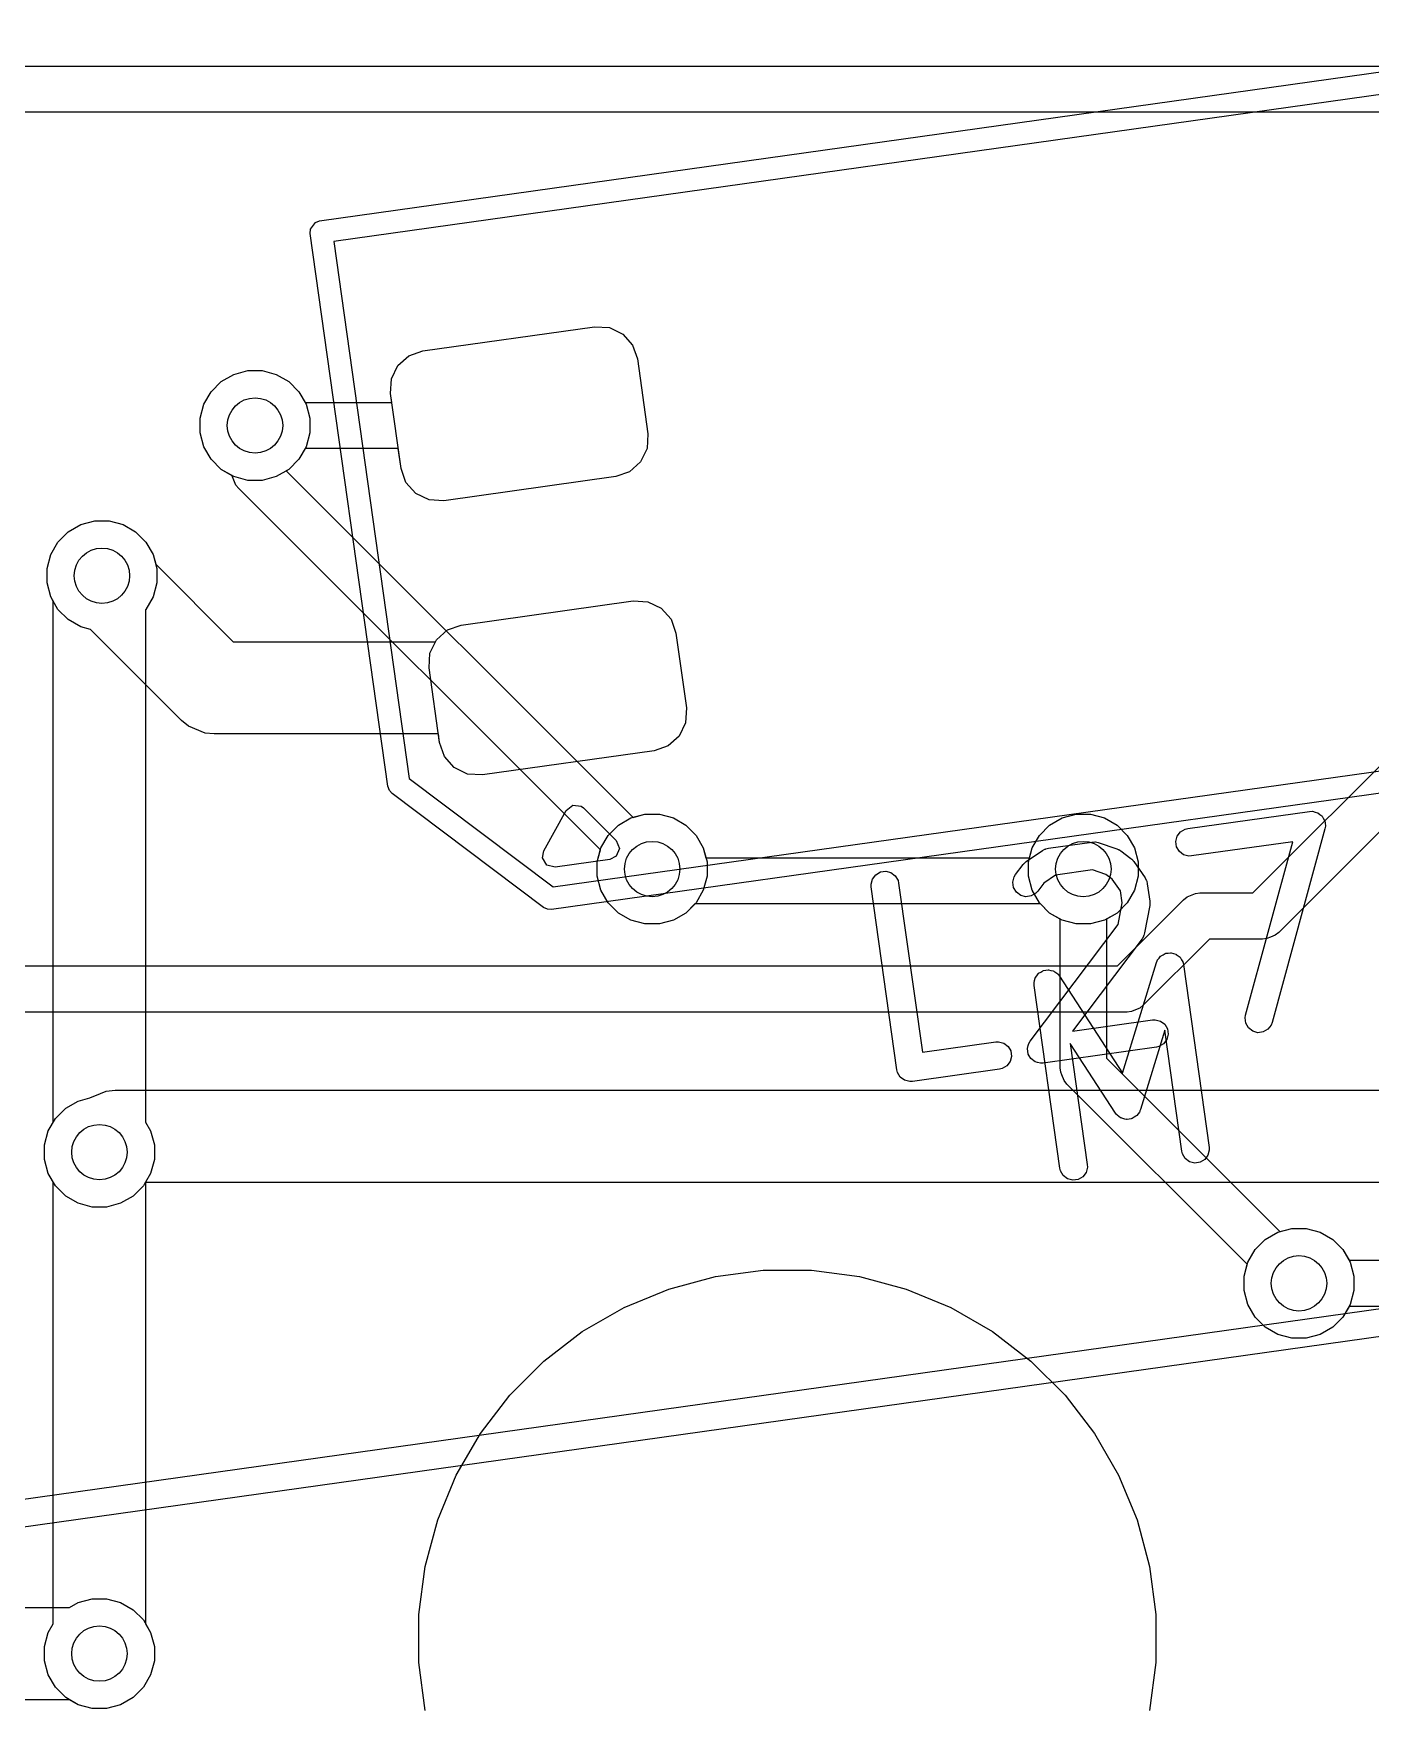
# Model space of a CAD drawing. Header units: millimetres. Extents: x 14 to 286, y -133 to -45.
# Drawn here: x 182.69 to 189.93, y -111.39 to -102.31 of the extents above; entities that cross this region are included whole.
import ezdxf

# ---------------------------------------------------------------- set-up
doc = ezdxf.new("R2010")
doc.units = ezdxf.units.MM
for name, color, linetype, true_color in [('B.Cu', 153, 'CONTINUOUS', 0x4d7fc4), ('B.Mask', 4, 'CONTINUOUS', 0x02ffee), ('B.Silkscreen', 31, 'CONTINUOUS', 0xe8b2a7), ('F.Cu', 13, 'CONTINUOUS', 0xc83434), ('F.Mask', 201, 'CONTINUOUS', 0xd864ff), ('F.Paste', 253, 'CONTINUOUS', 0xb4a09a), ('F.Silkscreen', 41, 'CONTINUOUS', 0xf2eda1), ('User.Drawings', 9, 'CONTINUOUS', 0xc2c2c2)]:
    doc.layers.add(name, color=color, linetype=linetype, true_color=true_color)

msp = doc.modelspace()

# ---------------------------------------------------------------- linework, layer by layer
at = {"layer": 'B.Cu', "linetype": 'CONTINUOUS'}
for p, q in [((183.703572, -104.191994), (183.771395, -104.152836)), ((183.771395, -104.152836), (183.847042, -104.132567)), ((183.847042, -104.132567), (183.925358, -104.132567)), ((183.925358, -104.132567), (184.001005, -104.152836)), ((184.001005, -104.152836), (184.068828, -104.191994)), ((183.609036, -104.315195), (183.648194, -104.247372)), ((183.648194, -104.247372), (183.703572, -104.191994)), ((184.068828, -104.191994), (184.124206, -104.247372)), ((184.124206, -104.247372), (184.163364, -104.315195)), ((183.588767, -104.390842), (183.609036, -104.315195)), ((184.163364, -104.315195), (184.183633, -104.390842)), ((183.588767, -104.469158), (183.588767, -104.390842)), ((184.183633, -104.390842), (184.183633, -104.469158)), ((183.609036, -104.544805), (183.588767, -104.469158)), ((184.183633, -104.469158), (184.163364, -104.544805)), ((183.648194, -104.612628), (183.609036, -104.544805)), ((183.703572, -104.668006), (183.648194, -104.612628)), ((184.124206, -104.612628), (184.068828, -104.668006)), ((184.163364, -104.544805), (184.124206, -104.612628)), ((183.763098, -104.702373), (183.703572, -104.668006)), ((183.763602, -104.707486), (183.763098, -104.702373)), ((183.782266, -104.752546), (183.763602, -104.707486)), ((184.068828, -104.668006), (184.055548, -104.675672)), ((184.055548, -104.675672), (185.933665, -106.553789)), ((183.782271, -104.752551), (183.782266, -104.752546)), ((183.797812, -104.771488), (183.782271, -104.752551)), ((185.756889, -106.730565), (183.797812, -104.771488)), ((182.874472, -105.006294), (182.942295, -104.967136)), ((182.942295, -104.967136), (183.017942, -104.946867)), ((183.017942, -104.946867), (183.096258, -104.946867)), ((183.096258, -104.946867), (183.171905, -104.967136)), ((183.171905, -104.967136), (183.239728, -105.006294)), ((182.779936, -105.129495), (182.819094, -105.061672)), ((182.819094, -105.061672), (182.874472, -105.006294)), ((183.239728, -105.006294), (183.295106, -105.061672)), ((183.295106, -105.061672), (183.334264, -105.129495)), ((182.759667, -105.205142), (182.779936, -105.129495)), ((183.334264, -105.129495), (183.354533, -105.205142)), ((182.759667, -105.283458), (182.759667, -105.205142)), ((183.354533, -105.205142), (183.354533, -105.283458)), ((182.779936, -105.359105), (182.759667, -105.283458)), ((183.354533, -105.283458), (183.334264, -105.359105)), ((182.7935, -105.382598), (182.779936, -105.359105)), ((182.7935, -108.206146), (182.7935, -105.382598)), ((183.295106, -105.426928), (183.2935, -105.428534)), ((183.2935, -105.428534), (183.2935, -108.206146)), ((183.334264, -105.359105), (183.295106, -105.426928)), ((185.933665, -106.553789), (185.997942, -106.536567)), ((185.997942, -106.536567), (186.076258, -106.536567)), ((186.076258, -106.536567), (186.151905, -106.556836)), ((188.257395, -106.556836), (188.333042, -106.536567)), ((188.333042, -106.536567), (188.411358, -106.536567)), ((188.411358, -106.536567), (188.487005, -106.556836)), ((186.151905, -106.556836), (186.219728, -106.595994)), ((186.219728, -106.595994), (186.275106, -106.651372)), ((188.134194, -106.651372), (188.189572, -106.595994)), ((188.189572, -106.595994), (188.257395, -106.556836)), ((188.487005, -106.556836), (188.554828, -106.595994)), ((188.554828, -106.595994), (188.610206, -106.651372)), ((186.275106, -106.651372), (186.314264, -106.719195)), ((188.095036, -106.719195), (188.134194, -106.651372)), ((188.610206, -106.651372), (188.649364, -106.719195)), ((185.739667, -106.794842), (185.756889, -106.730565)), ((185.739667, -106.873158), (185.739667, -106.794842)), ((186.314264, -106.719195), (186.334533, -106.794842)), ((186.334533, -106.794842), (186.334533, -106.873158)), ((188.074767, -106.794842), (188.095036, -106.719195)), ((188.074767, -106.873158), (188.074767, -106.794842)), ((188.649364, -106.719195), (188.669633, -106.794842)), ((188.669633, -106.794842), (188.669633, -106.873158)), ((185.759936, -106.948805), (185.739667, -106.873158)), ((186.334533, -106.873158), (186.314264, -106.948805)), ((188.095036, -106.948805), (188.074767, -106.873158)), ((188.669633, -106.873158), (188.649364, -106.948805)), ((185.799094, -107.016628), (185.759936, -106.948805)), ((186.314264, -106.948805), (186.275106, -107.016628)), ((188.134194, -107.016628), (188.095036, -106.948805)), ((188.649364, -106.948805), (188.610206, -107.016628)), ((185.854472, -107.072006), (185.799094, -107.016628)), ((185.922295, -107.111164), (185.854472, -107.072006)), ((186.219728, -107.072006), (186.151905, -107.111164)), ((186.275106, -107.016628), (186.219728, -107.072006)), ((188.189572, -107.072006), (188.134194, -107.016628)), ((188.2472, -107.105277), (188.189572, -107.072006)), ((188.554828, -107.072006), (188.4972, -107.105277)), ((188.610206, -107.016628), (188.554828, -107.072006)), ((185.997942, -107.131433), (185.922295, -107.111164)), ((186.076258, -107.131433), (185.997942, -107.131433)), ((186.151905, -107.111164), (186.076258, -107.131433)), ((188.2472, -107.9108), (188.2472, -107.105277)), ((188.4972, -107.105277), (188.4972, -107.859024)), ((188.4972, -107.859024), (189.436865, -108.798689)), ((188.249602, -107.935186), (188.2472, -107.9108)), ((188.249602, -107.935187), (188.249602, -107.935186)), ((188.255068, -107.948384), (188.249602, -107.935187)), ((188.268266, -107.980246), (188.255068, -107.948384)), ((188.268271, -107.980251), (188.268266, -107.980246)), ((188.283812, -107.999188), (188.268271, -107.980251)), ((189.260089, -108.975465), (188.283812, -107.999188)), ((182.746067, -108.328842), (182.766336, -108.253195)), ((182.766336, -108.253195), (182.7935, -108.206146)), ((183.2935, -108.206146), (183.320664, -108.253195)), ((183.320664, -108.253195), (183.340933, -108.328842)), ((182.746067, -108.407158), (182.746067, -108.328842)), ((183.340933, -108.328842), (183.340933, -108.407158)), ((182.766336, -108.482805), (182.746067, -108.407158)), ((183.340933, -108.407158), (183.320664, -108.482805)), ((182.7935, -108.529853), (182.766336, -108.482805)), ((182.7935, -110.923646), (182.7935, -108.529853)), ((183.320664, -108.482805), (183.2935, -108.529853)), ((183.2935, -108.529853), (183.2935, -110.923646)), ((189.436865, -108.798689), (189.501142, -108.781467)), ((189.501142, -108.781467), (189.579458, -108.781467)), ((189.579458, -108.781467), (189.655105, -108.801736)), ((189.655105, -108.801736), (189.722928, -108.840894)), ((189.722928, -108.840894), (189.778306, -108.896272)), ((189.778306, -108.896272), (189.817464, -108.964095)), ((189.242867, -109.039742), (189.260089, -108.975465)), ((189.817464, -108.964095), (189.837733, -109.039742)), ((189.242867, -109.118058), (189.242867, -109.039742)), ((189.837733, -109.039742), (189.837733, -109.118058)), ((189.263136, -109.193705), (189.242867, -109.118058)), ((189.837733, -109.118058), (189.817464, -109.193705)), ((189.302294, -109.261528), (189.263136, -109.193705)), ((189.357672, -109.316906), (189.302294, -109.261528)), ((189.778306, -109.261528), (189.722928, -109.316906)), ((189.817464, -109.193705), (189.778306, -109.261528)), ((189.425495, -109.356064), (189.357672, -109.316906)), ((189.722928, -109.316906), (189.655105, -109.356064)), ((189.501142, -109.376333), (189.425495, -109.356064)), ((189.579458, -109.376333), (189.501142, -109.376333)), ((189.655105, -109.356064), (189.579458, -109.376333)), ((182.746067, -111.046342), (182.766336, -110.970695)), ((182.766336, -110.970695), (182.7935, -110.923646)), ((183.2935, -110.923646), (183.320664, -110.970695)), ((183.320664, -110.970695), (183.340933, -111.046342)), ((182.746067, -111.124658), (182.746067, -111.046342)), ((183.340933, -111.046342), (183.340933, -111.124658)), ((182.766336, -111.200305), (182.746067, -111.124658)), ((183.340933, -111.124658), (183.320664, -111.200305)), ((182.805494, -111.268128), (182.766336, -111.200305)), ((183.320664, -111.200305), (183.281506, -111.268128)), ((182.860872, -111.323506), (182.805494, -111.268128)), ((182.928695, -111.362664), (182.860872, -111.323506)), ((183.226128, -111.323506), (183.158305, -111.362664)), ((183.281506, -111.268128), (183.226128, -111.323506)), ((183.004342, -111.382933), (182.928695, -111.362664)), ((183.082658, -111.382933), (183.004342, -111.382933)), ((183.158305, -111.362664), (183.082658, -111.382933))]:
    msp.add_line(p, q, dxfattribs=at)
at = {"layer": 'B.Cu'}
for centre in [(183.8862, -104.43), (183.0571, -105.2443), (186.0371, -106.834), (188.3722, -106.834), (183.0435, -108.368), (189.5403, -109.0789), (183.0435, -111.0855)]:
    msp.add_circle(centre, 0.15, dxfattribs=at)
at = {"layer": 'B.Mask', "linetype": 'CONTINUOUS'}
for p, q in [((186.126925, -109.109671), (186.379623, -109.04196)), ((186.379623, -109.04196), (186.638998, -109.007813)), ((186.638998, -109.007813), (186.90061, -109.007813)), ((186.90061, -109.007813), (187.159985, -109.04196)), ((187.159985, -109.04196), (187.412683, -109.109671)), ((185.885227, -109.209786), (186.126925, -109.109671)), ((187.412683, -109.109671), (187.654381, -109.209786)), ((185.658664, -109.340592), (185.885227, -109.209786)), ((187.654381, -109.209786), (187.880944, -109.340592)), ((185.451112, -109.499851), (185.658664, -109.340592)), ((187.880944, -109.340592), (188.088496, -109.499851)), ((185.266124, -109.684839), (185.451112, -109.499851)), ((188.088496, -109.499851), (188.273484, -109.684839)), ((185.106865, -109.892391), (185.266124, -109.684839)), ((188.273484, -109.684839), (188.432743, -109.892391)), ((184.976059, -110.118954), (185.106865, -109.892391)), ((188.432743, -109.892391), (188.563549, -110.118954)), ((184.875944, -110.360652), (184.976059, -110.118954)), ((188.563549, -110.118954), (188.663664, -110.360652)), ((184.808233, -110.61335), (184.875944, -110.360652)), ((188.663664, -110.360652), (188.731375, -110.61335)), ((184.774086, -110.872725), (184.808233, -110.61335)), ((188.731375, -110.61335), (188.765522, -110.872725)), ((184.774086, -111.134337), (184.774086, -110.872725)), ((188.765522, -110.872725), (188.765522, -111.134337)), ((184.808233, -111.393712), (184.774086, -111.134337)), ((188.765522, -111.134337), (188.731375, -111.393712))]:
    msp.add_line(p, q, dxfattribs=at)
at = {"layer": 'B.Silkscreen', "linetype": 'CONTINUOUS'}
for p, q in [((188.585136, -107.940177), (188.768783, -107.340129)), ((188.768783, -107.340129), (188.772503, -107.331209)), ((188.772503, -107.331209), (188.772947, -107.329494)), ((188.772947, -107.329494), (188.773555, -107.328686)), ((188.773555, -107.328686), (188.774443, -107.326559)), ((188.774443, -107.326559), (188.782726, -107.316516)), ((188.782726, -107.316516), (188.790558, -107.306124)), ((188.790558, -107.306124), (188.791998, -107.305275)), ((188.791998, -107.305275), (188.793063, -107.303985)), ((188.793063, -107.303985), (188.804553, -107.297879)), ((188.804553, -107.297879), (188.815772, -107.291271)), ((188.815772, -107.291271), (188.817429, -107.291038)), ((188.817429, -107.291038), (188.818905, -107.290254)), ((188.818905, -107.290254), (188.831844, -107.289012)), ((188.831844, -107.289012), (188.844751, -107.287198)), ((188.844751, -107.287198), (188.846372, -107.287617)), ((188.846372, -107.287617), (188.848035, -107.287458)), ((188.848035, -107.287458), (188.86047, -107.291263)), ((188.86047, -107.291263), (188.873083, -107.294526)), ((188.873083, -107.294526), (188.874418, -107.295532)), ((188.874418, -107.295532), (188.876018, -107.296022)), ((188.876018, -107.296022), (188.886059, -107.304304)), ((188.886059, -107.304304), (188.896453, -107.312137)), ((188.896453, -107.312137), (188.897301, -107.313578)), ((188.897301, -107.313578), (188.898593, -107.314643)), ((188.898593, -107.314643), (188.904699, -107.326136)), ((188.904699, -107.326136), (188.911306, -107.337351)), ((188.911306, -107.337351), (188.911849, -107.339592)), ((188.911849, -107.339592), (188.912323, -107.340484)), ((188.912323, -107.340484), (188.912492, -107.342245)), ((188.912492, -107.342245), (188.914769, -107.35164)), ((188.914769, -107.35164), (189.053942, -108.341908)), ((188.10544, -107.450608), (188.1087, -107.438001)), ((188.1087, -107.438001), (188.111402, -107.425275)), ((188.111402, -107.425275), (188.112348, -107.423896)), ((188.112348, -107.423896), (188.112768, -107.422276)), ((188.112768, -107.422276), (188.120603, -107.411878)), ((188.120603, -107.411878), (188.12797, -107.401153)), ((188.12797, -107.401153), (188.129372, -107.400241)), ((188.129372, -107.400241), (188.130379, -107.398906)), ((188.130379, -107.398906), (188.141593, -107.392299)), ((188.141593, -107.392299), (188.152508, -107.385207)), ((188.152508, -107.385207), (188.154152, -107.384901)), ((188.154152, -107.384901), (188.155593, -107.384053)), ((188.155593, -107.384053), (188.168487, -107.38224)), ((188.168487, -107.38224), (188.18128, -107.379866)), ((188.18128, -107.379866), (188.182914, -107.380212)), ((188.182914, -107.380212), (188.184572, -107.37998)), ((188.184572, -107.37998), (188.197178, -107.38324)), ((188.197178, -107.38324), (188.209905, -107.385942)), ((188.209905, -107.385942), (188.211283, -107.386888)), ((188.211283, -107.386888), (188.212904, -107.387308)), ((188.212904, -107.387308), (188.223301, -107.395143)), ((188.223301, -107.395143), (188.234027, -107.40251)), ((188.234027, -107.40251), (188.235466, -107.40431)), ((188.235466, -107.40431), (188.236274, -107.404919)), ((188.236274, -107.404919), (188.237173, -107.406445)), ((188.237173, -107.406445), (188.243208, -107.413994)), ((188.243208, -107.413994), (188.585136, -107.940177)), ((188.105326, -107.4539), (188.105535, -107.452912)), ((188.105648, -107.455639), (188.105326, -107.4539)), ((188.105535, -107.452912), (188.10544, -107.450608)), ((188.10605, -107.465298), (188.105648, -107.455639)), ((188.245223, -108.455566), (188.10605, -107.465298)), ((188.813278, -107.707292), (188.681535, -108.137753)), ((188.905402, -108.362784), (188.813278, -107.707292)), ((188.546931, -108.15667), (188.301639, -107.779198)), ((188.301639, -107.779198), (188.393763, -108.43469)), ((188.550816, -108.16153), (188.546931, -108.15667)), ((188.551725, -108.16324), (188.550816, -108.16153)), ((188.553071, -108.16435), (188.551725, -108.16324)), ((188.556112, -108.168154), (188.553071, -108.16435)), ((188.565502, -108.174603), (188.556112, -108.168154)), ((188.659376, -108.171325), (188.657255, -108.173898)), ((188.662169, -108.169511), (188.659376, -108.171325)), ((188.668618, -108.16012), (188.662169, -108.169511)), ((188.675875, -108.151323), (188.668618, -108.16012)), ((188.677751, -108.146823), (188.675875, -108.151323)), ((188.678737, -108.145389), (188.677751, -108.146823)), ((188.679137, -108.143499), (188.678737, -108.145389)), ((188.681535, -108.137753), (188.679137, -108.143499)), ((188.5743, -108.18186), (188.565502, -108.174603)), ((188.577487, -108.182835), (188.5743, -108.18186)), ((188.580234, -108.184722), (188.577487, -108.182835)), ((188.59138, -108.187087), (188.580234, -108.184722)), ((188.602283, -108.190425), (188.59138, -108.187087)), ((188.6056, -108.190106), (188.602283, -108.190425)), ((188.608859, -108.190798), (188.6056, -108.190106)), ((188.620067, -108.188717), (188.608859, -108.190798)), ((188.631413, -108.187628), (188.620067, -108.188717)), ((188.634354, -108.186065), (188.631413, -108.187628)), ((188.637631, -108.185457), (188.634354, -108.186065)), ((188.647185, -108.179247), (188.637631, -108.185457)), ((188.657255, -108.173898), (188.647185, -108.179247)), ((189.053942, -108.341908), (189.054552, -108.356598)), ((188.393763, -108.43469), (188.394373, -108.44938)), ((188.908865, -108.377073), (188.905402, -108.362784)), ((188.923718, -108.402287), (188.908865, -108.377073)), ((188.947088, -108.419898), (188.923718, -108.402287)), ((188.97542, -108.427226), (188.947088, -108.419898)), ((189.004399, -108.423153), (188.97542, -108.427226)), ((189.029613, -108.4083), (189.004399, -108.423153)), ((189.047224, -108.38493), (189.029613, -108.4083)), ((189.054552, -108.356598), (189.047224, -108.38493)), ((188.248686, -108.469855), (188.245223, -108.455566)), ((188.263539, -108.495069), (188.248686, -108.469855)), ((188.286909, -108.51268), (188.263539, -108.495069)), ((188.315241, -108.520008), (188.286909, -108.51268)), ((188.34422, -108.515935), (188.315241, -108.520008)), ((188.369434, -108.501082), (188.34422, -108.515935)), ((188.387045, -108.477712), (188.369434, -108.501082)), ((188.394373, -108.44938), (188.387045, -108.477712))]:
    msp.add_line(p, q, dxfattribs=at)
at = {"layer": 'F.Cu', "linetype": 'CONTINUOUS'}
for p, q in [((177.898576, -102.4821), (191.337824, -102.4821)), ((191.3896, -102.7321), (177.8468, -102.7321)), ((184.794653, -104.025947), (185.725505, -103.895125)), ((185.725505, -103.895125), (185.805363, -103.89966)), ((185.805363, -103.89966), (185.877408, -103.934409)), ((185.877408, -103.934409), (185.930669, -103.994084)), ((185.930669, -103.994084), (185.95704, -104.069599)), ((184.659463, -104.10558), (184.719138, -104.052319)), ((184.719138, -104.052319), (184.794653, -104.025947)), ((185.95704, -104.069599), (186.014101, -104.475609)), ((183.703572, -104.191994), (183.771395, -104.152836)), ((183.771395, -104.152836), (183.847042, -104.132567)), ((183.847042, -104.132567), (183.925358, -104.132567)), ((183.925358, -104.132567), (184.001005, -104.152836)), ((184.001005, -104.152836), (184.068828, -104.191994)), ((184.624714, -104.177625), (184.659463, -104.10558)), ((183.609036, -104.315195), (183.648194, -104.247372)), ((183.648194, -104.247372), (183.703572, -104.191994)), ((184.068828, -104.191994), (184.124206, -104.247372)), ((184.124206, -104.247372), (184.157478, -104.305)), ((184.620179, -104.257483), (184.624714, -104.177625)), ((184.626857, -104.305), (184.620179, -104.257483)), ((183.588767, -104.390842), (183.609036, -104.315195)), ((184.157478, -104.305), (184.626857, -104.305)), ((183.588767, -104.469158), (183.588767, -104.390842)), ((183.609036, -104.544805), (183.588767, -104.469158)), ((186.014101, -104.475609), (186.009566, -104.555467)), ((183.648194, -104.612628), (183.609036, -104.544805)), ((183.703572, -104.668006), (183.648194, -104.612628)), ((184.124206, -104.612628), (184.068828, -104.668006)), ((184.157478, -104.555), (184.124206, -104.612628)), ((184.661992, -104.555), (184.157478, -104.555)), ((184.67724, -104.663493), (184.661992, -104.555)), ((185.974817, -104.627512), (185.915142, -104.680773)), ((186.009566, -104.555467), (185.974817, -104.627512)), ((183.771395, -104.707164), (183.703572, -104.668006)), ((183.847042, -104.727433), (183.771395, -104.707164)), ((184.001005, -104.707164), (183.925358, -104.727433)), ((184.068828, -104.668006), (184.001005, -104.707164)), ((184.703611, -104.739008), (184.67724, -104.663493)), ((185.839627, -104.707145), (184.908775, -104.837967)), ((185.915142, -104.680773), (185.839627, -104.707145)), ((183.925358, -104.727433), (183.847042, -104.727433)), ((184.756872, -104.798683), (184.703611, -104.739008)), ((184.828917, -104.833432), (184.756872, -104.798683)), ((184.908775, -104.837967), (184.828917, -104.833432)), ((182.874472, -105.006294), (182.942295, -104.967136)), ((182.942295, -104.967136), (183.017942, -104.946867)), ((183.017942, -104.946867), (183.096258, -104.946867)), ((183.096258, -104.946867), (183.171905, -104.967136)), ((183.171905, -104.967136), (183.239728, -105.006294)), ((182.779936, -105.129495), (182.819094, -105.061672)), ((182.819094, -105.061672), (182.874472, -105.006294)), ((183.239728, -105.006294), (183.295106, -105.061672)), ((183.295106, -105.061672), (183.334264, -105.129495)), ((182.759667, -105.205142), (182.779936, -105.129495)), ((183.334264, -105.129495), (183.348324, -105.18197)), ((182.759667, -105.283458), (182.759667, -105.205142)), ((183.348324, -105.18197), (183.768254, -105.6019)), ((182.779936, -105.359105), (182.759667, -105.283458)), ((182.819094, -105.426928), (182.779936, -105.359105)), ((182.874472, -105.482306), (182.819094, -105.426928)), ((185.003412, -105.511349), (185.934264, -105.380527)), ((185.934264, -105.380527), (186.014122, -105.385062)), ((186.014122, -105.385062), (186.086167, -105.419811)), ((186.086167, -105.419811), (186.139428, -105.479486)), ((182.942295, -105.521464), (182.874472, -105.482306)), ((182.99477, -105.535524), (182.942295, -105.521464)), ((183.487923, -106.028677), (182.99477, -105.535524)), ((184.868222, -105.590982), (184.927897, -105.537721)), ((184.927897, -105.537721), (185.003412, -105.511349)), ((186.139428, -105.479486), (186.165799, -105.555001)), ((189.290424, -106.9634), (190.717474, -105.536348)), ((183.768254, -105.6019), (184.862956, -105.6019)), ((184.862956, -105.6019), (184.868222, -105.590982)), ((186.165799, -105.555001), (186.22286, -105.961011)), ((191.011288, -105.596089), (189.430588, -107.176788)), ((186.22286, -105.961011), (186.218325, -106.040869)), ((183.525802, -106.059762), (183.487923, -106.028677)), ((183.525807, -106.059767), (183.525802, -106.059762)), ((183.615927, -106.097096), (183.525807, -106.059767)), ((186.218325, -106.040869), (186.183576, -106.112914)), ((183.6647, -106.1019), (183.615927, -106.097096)), ((184.879394, -106.1019), (183.6647, -106.1019)), ((184.885999, -106.148895), (184.879394, -106.1019)), ((184.91237, -106.22441), (184.885999, -106.148895)), ((186.123901, -106.166175), (186.048386, -106.192547)), ((186.183576, -106.112914), (186.123901, -106.166175)), ((184.965631, -106.284085), (184.91237, -106.22441)), ((186.048386, -106.192547), (185.117534, -106.323369)), ((185.037676, -106.318834), (184.965631, -106.284085)), ((185.117534, -106.323369), (185.037676, -106.318834)), ((185.922295, -106.556836), (185.997942, -106.536567)), ((185.997942, -106.536567), (186.076258, -106.536567)), ((186.076258, -106.536567), (186.151905, -106.556836)), ((188.257395, -106.556836), (188.333042, -106.536567)), ((188.333042, -106.536567), (188.411358, -106.536567)), ((188.411358, -106.536567), (188.487005, -106.556836)), ((185.799094, -106.651372), (185.854472, -106.595994)), ((185.854472, -106.595994), (185.922295, -106.556836)), ((186.151905, -106.556836), (186.219728, -106.595994)), ((186.219728, -106.595994), (186.275106, -106.651372)), ((188.134194, -106.651372), (188.189572, -106.595994)), ((188.189572, -106.595994), (188.257395, -106.556836)), ((188.487005, -106.556836), (188.554828, -106.595994)), ((188.554828, -106.595994), (188.610206, -106.651372)), ((185.759936, -106.719195), (185.799094, -106.651372)), ((186.275106, -106.651372), (186.314264, -106.719195)), ((188.095036, -106.719195), (188.134194, -106.651372)), ((188.610206, -106.651372), (188.649364, -106.719195)), ((185.739667, -106.794842), (185.759936, -106.719195)), ((185.739667, -106.873158), (185.739667, -106.794842)), ((186.314264, -106.719195), (186.328573, -106.7726)), ((186.328573, -106.7726), (188.080727, -106.7726)), ((188.080727, -106.7726), (188.095036, -106.719195)), ((188.649364, -106.719195), (188.669633, -106.794842)), ((188.669633, -106.794842), (188.669633, -106.873158)), ((185.759936, -106.948805), (185.739667, -106.873158)), ((188.669633, -106.873158), (188.649364, -106.948805)), ((185.799094, -107.016628), (185.759936, -106.948805)), ((188.649364, -106.948805), (188.610206, -107.016628)), ((188.915612, -107.000111), (188.933996, -106.985023)), ((188.933996, -106.985023), (188.934554, -106.984466)), ((188.934554, -106.984466), (188.979614, -106.965802)), ((188.979614, -106.965802), (189.004, -106.9634)), ((189.004, -106.9634), (189.290424, -106.9634)), ((185.854472, -107.072006), (185.799094, -107.016628)), ((185.922295, -107.111164), (185.854472, -107.072006)), ((186.219728, -107.072006), (186.151905, -107.111164)), ((186.269134, -107.0226), (186.219728, -107.072006)), ((188.140166, -107.0226), (186.269134, -107.0226)), ((188.189572, -107.072006), (188.140166, -107.0226)), ((188.257395, -107.111164), (188.189572, -107.072006)), ((188.554828, -107.072006), (188.487005, -107.111164)), ((188.610206, -107.016628), (188.554828, -107.072006)), ((188.557124, -107.3586), (188.915612, -107.000111)), ((185.997942, -107.131433), (185.922295, -107.111164)), ((186.076258, -107.131433), (185.997942, -107.131433)), ((186.151905, -107.111164), (186.076258, -107.131433)), ((188.333042, -107.131433), (188.257395, -107.111164)), ((188.411358, -107.131433), (188.333042, -107.131433)), ((188.487005, -107.111164), (188.411358, -107.131433)), ((189.055877, -107.2134), (188.697288, -107.571988)), ((189.3422, -107.2134), (189.055877, -107.2134)), ((189.366586, -107.210998), (189.3422, -107.2134)), ((189.366587, -107.210998), (189.366586, -107.210998)), ((189.3854, -107.203205), (189.366587, -107.210998)), ((189.411646, -107.192334), (189.3854, -107.203205)), ((189.411651, -107.192328), (189.411646, -107.192334)), ((189.430588, -107.176788), (189.411651, -107.192328)), ((182.627276, -107.3586), (188.557124, -107.3586)), ((188.6089, -107.6086), (182.5755, -107.6086)), ((188.633286, -107.606198), (188.6089, -107.6086)), ((188.633287, -107.606198), (188.633286, -107.606198)), ((188.646484, -107.600731), (188.633287, -107.606198)), ((188.678346, -107.587534), (188.646484, -107.600731)), ((188.678351, -107.587528), (188.678346, -107.587534)), ((188.697288, -107.571988), (188.678351, -107.587528)), ((182.928695, -108.090836), (182.992225, -108.073813)), ((182.992225, -108.073813), (183.049488, -108.050095)), ((183.049488, -108.050095), (183.080127, -108.037404)), ((183.080127, -108.037404), (183.1289, -108.0326)), ((183.1289, -108.0326), (194.8746, -108.0326)), ((182.805494, -108.185372), (182.860872, -108.129994)), ((182.860872, -108.129994), (182.928695, -108.090836)), ((182.746067, -108.328842), (182.766336, -108.253195)), ((182.766336, -108.253195), (182.805494, -108.185372)), ((182.746067, -108.407158), (182.746067, -108.328842)), ((182.766336, -108.482805), (182.746067, -108.407158)), ((182.805494, -108.550628), (182.766336, -108.482805)), ((183.291915, -108.5326), (183.281506, -108.550628)), ((194.717672, -108.5326), (183.291915, -108.5326)), ((182.860872, -108.606006), (182.805494, -108.550628)), ((182.928695, -108.645164), (182.860872, -108.606006)), ((183.226128, -108.606006), (183.158305, -108.645164)), ((183.281506, -108.550628), (183.226128, -108.606006)), ((183.004342, -108.665433), (182.928695, -108.645164)), ((183.082658, -108.665433), (183.004342, -108.665433)), ((183.158305, -108.645164), (183.082658, -108.665433)), ((189.357672, -108.840894), (189.425495, -108.801736)), ((189.425495, -108.801736), (189.501142, -108.781467)), ((189.501142, -108.781467), (189.579458, -108.781467)), ((189.579458, -108.781467), (189.655105, -108.801736)), ((189.655105, -108.801736), (189.722928, -108.840894)), ((189.263136, -108.964095), (189.302294, -108.896272)), ((189.302294, -108.896272), (189.357672, -108.840894)), ((189.722928, -108.840894), (189.778306, -108.896272)), ((189.778306, -108.896272), (189.811578, -108.9539)), ((189.242867, -109.039742), (189.263136, -108.964095)), ((189.811578, -108.9539), (195.251324, -108.9539)), ((189.242867, -109.118058), (189.242867, -109.039742)), ((189.263136, -109.193705), (189.242867, -109.118058)), ((189.302294, -109.261528), (189.263136, -109.193705)), ((189.357672, -109.316906), (189.302294, -109.261528)), ((189.778306, -109.261528), (189.722928, -109.316906)), ((189.811578, -109.2039), (189.778306, -109.261528)), ((195.3031, -109.2039), (189.811578, -109.2039)), ((189.425495, -109.356064), (189.357672, -109.316906)), ((189.722928, -109.316906), (189.655105, -109.356064)), ((189.501142, -109.376333), (189.425495, -109.356064)), ((189.579458, -109.376333), (189.501142, -109.376333)), ((189.655105, -109.356064), (189.579458, -109.376333)), ((182.928695, -110.808336), (183.004342, -110.788067)), ((183.004342, -110.788067), (183.082658, -110.788067)), ((183.082658, -110.788067), (183.158305, -110.808336)), ((168.318954, -110.8355), (182.881646, -110.8355)), ((182.881646, -110.8355), (182.928695, -110.808336)), ((183.158305, -110.808336), (183.226128, -110.847494)), ((183.226128, -110.847494), (183.281506, -110.902872)), ((183.281506, -110.902872), (183.320664, -110.970695)), ((183.320664, -110.970695), (183.340933, -111.046342)), ((183.340933, -111.046342), (183.340933, -111.124658)), ((183.340933, -111.124658), (183.320664, -111.200305)), ((183.320664, -111.200305), (183.281506, -111.268128)), ((182.881646, -111.3355), (168.318954, -111.3355)), ((182.928695, -111.362664), (182.881646, -111.3355)), ((183.226128, -111.323506), (183.158305, -111.362664)), ((183.281506, -111.268128), (183.226128, -111.323506)), ((183.004342, -111.382933), (182.928695, -111.362664)), ((183.082658, -111.382933), (183.004342, -111.382933)), ((183.158305, -111.362664), (183.082658, -111.382933))]:
    msp.add_line(p, q, dxfattribs=at)
at = {"layer": 'F.Cu'}
for centre in [(183.8862, -104.43), (183.0571, -105.2443), (186.0371, -106.834), (188.3722, -106.834), (183.0435, -108.368), (189.5403, -109.0789), (183.0435, -111.0855)]:
    msp.add_circle(centre, 0.15, dxfattribs=at)
at = {"layer": 'F.Mask', "linetype": 'CONTINUOUS'}
for p, q in [((184.794653, -104.025947), (185.725505, -103.895125)), ((185.725505, -103.895125), (185.805363, -103.89966)), ((185.805363, -103.89966), (185.877408, -103.934409)), ((185.877408, -103.934409), (185.930669, -103.994084)), ((185.930669, -103.994084), (185.95704, -104.069599)), ((184.659463, -104.10558), (184.719138, -104.052319)), ((184.719138, -104.052319), (184.794653, -104.025947)), ((185.95704, -104.069599), (186.014101, -104.475609)), ((184.624714, -104.177625), (184.659463, -104.10558)), ((184.620179, -104.257483), (184.624714, -104.177625)), ((184.67724, -104.663493), (184.620179, -104.257483)), ((186.014101, -104.475609), (186.009566, -104.555467)), ((185.974817, -104.627512), (185.915142, -104.680773)), ((186.009566, -104.555467), (185.974817, -104.627512)), ((184.703611, -104.739008), (184.67724, -104.663493)), ((185.839627, -104.707145), (184.908775, -104.837967)), ((185.915142, -104.680773), (185.839627, -104.707145)), ((184.756872, -104.798683), (184.703611, -104.739008)), ((184.828917, -104.833432), (184.756872, -104.798683)), ((184.908775, -104.837967), (184.828917, -104.833432)), ((185.003412, -105.511349), (185.934264, -105.380527)), ((185.934264, -105.380527), (186.014122, -105.385062)), ((186.014122, -105.385062), (186.086167, -105.419811)), ((186.086167, -105.419811), (186.139428, -105.479486)), ((184.868222, -105.590982), (184.927897, -105.537721)), ((184.927897, -105.537721), (185.003412, -105.511349)), ((186.139428, -105.479486), (186.165799, -105.555001)), ((184.833473, -105.663027), (184.868222, -105.590982)), ((186.165799, -105.555001), (186.22286, -105.961011)), ((184.828938, -105.742885), (184.833473, -105.663027)), ((184.885999, -106.148895), (184.828938, -105.742885)), ((186.22286, -105.961011), (186.218325, -106.040869)), ((186.218325, -106.040869), (186.183576, -106.112914)), ((184.91237, -106.22441), (184.885999, -106.148895)), ((186.123901, -106.166175), (186.048386, -106.192547)), ((186.183576, -106.112914), (186.123901, -106.166175)), ((184.965631, -106.284085), (184.91237, -106.22441)), ((186.048386, -106.192547), (185.117534, -106.323369)), ((185.037676, -106.318834), (184.965631, -106.284085)), ((185.117534, -106.323369), (185.037676, -106.318834)), ((186.126925, -109.109671), (186.379623, -109.04196)), ((186.379623, -109.04196), (186.638998, -109.007813)), ((186.638998, -109.007813), (186.90061, -109.007813)), ((186.90061, -109.007813), (187.159985, -109.04196)), ((187.159985, -109.04196), (187.412683, -109.109671)), ((185.885227, -109.209786), (186.126925, -109.109671)), ((187.412683, -109.109671), (187.654381, -109.209786)), ((185.658664, -109.340592), (185.885227, -109.209786)), ((187.654381, -109.209786), (187.880944, -109.340592)), ((185.451112, -109.499851), (185.658664, -109.340592)), ((187.880944, -109.340592), (188.088496, -109.499851)), ((185.266124, -109.684839), (185.451112, -109.499851)), ((188.088496, -109.499851), (188.273484, -109.684839)), ((185.106865, -109.892391), (185.266124, -109.684839)), ((188.273484, -109.684839), (188.432743, -109.892391)), ((184.976059, -110.118954), (185.106865, -109.892391)), ((188.432743, -109.892391), (188.563549, -110.118954)), ((184.875944, -110.360652), (184.976059, -110.118954)), ((188.563549, -110.118954), (188.663664, -110.360652)), ((184.808233, -110.61335), (184.875944, -110.360652)), ((188.663664, -110.360652), (188.731375, -110.61335)), ((184.774086, -110.872725), (184.808233, -110.61335)), ((188.731375, -110.61335), (188.765522, -110.872725)), ((184.774086, -111.134337), (184.774086, -110.872725)), ((188.765522, -110.872725), (188.765522, -111.134337)), ((184.808233, -111.393712), (184.774086, -111.134337)), ((188.765522, -111.134337), (188.731375, -111.393712))]:
    msp.add_line(p, q, dxfattribs=at)
at = {"layer": 'F.Paste', "linetype": 'CONTINUOUS'}
for p, q in [((184.794653, -104.025947), (185.725505, -103.895125)), ((185.725505, -103.895125), (185.805363, -103.89966)), ((185.805363, -103.89966), (185.877408, -103.934409)), ((185.877408, -103.934409), (185.930669, -103.994084)), ((185.930669, -103.994084), (185.95704, -104.069599)), ((184.659463, -104.10558), (184.719138, -104.052319)), ((184.719138, -104.052319), (184.794653, -104.025947)), ((185.95704, -104.069599), (186.014101, -104.475609)), ((184.624714, -104.177625), (184.659463, -104.10558)), ((184.620179, -104.257483), (184.624714, -104.177625)), ((184.67724, -104.663493), (184.620179, -104.257483)), ((186.014101, -104.475609), (186.009566, -104.555467)), ((185.974817, -104.627512), (185.915142, -104.680773)), ((186.009566, -104.555467), (185.974817, -104.627512)), ((184.703611, -104.739008), (184.67724, -104.663493)), ((185.839627, -104.707145), (184.908775, -104.837967)), ((185.915142, -104.680773), (185.839627, -104.707145)), ((184.756872, -104.798683), (184.703611, -104.739008)), ((184.828917, -104.833432), (184.756872, -104.798683)), ((184.908775, -104.837967), (184.828917, -104.833432)), ((185.003412, -105.511349), (185.934264, -105.380527)), ((185.934264, -105.380527), (186.014122, -105.385062)), ((186.014122, -105.385062), (186.086167, -105.419811)), ((186.086167, -105.419811), (186.139428, -105.479486)), ((184.868222, -105.590982), (184.927897, -105.537721)), ((184.927897, -105.537721), (185.003412, -105.511349)), ((186.139428, -105.479486), (186.165799, -105.555001)), ((184.833473, -105.663027), (184.868222, -105.590982)), ((186.165799, -105.555001), (186.22286, -105.961011)), ((184.828938, -105.742885), (184.833473, -105.663027)), ((184.885999, -106.148895), (184.828938, -105.742885)), ((186.22286, -105.961011), (186.218325, -106.040869)), ((186.218325, -106.040869), (186.183576, -106.112914)), ((184.91237, -106.22441), (184.885999, -106.148895)), ((186.123901, -106.166175), (186.048386, -106.192547)), ((186.183576, -106.112914), (186.123901, -106.166175)), ((184.965631, -106.284085), (184.91237, -106.22441)), ((186.048386, -106.192547), (185.117534, -106.323369)), ((185.037676, -106.318834), (184.965631, -106.284085)), ((185.117534, -106.323369), (185.037676, -106.318834))]:
    msp.add_line(p, q, dxfattribs=at)
at = {"layer": 'F.Silkscreen', "linetype": 'CONTINUOUS'}
for p, q in [((184.236222, -103.321813), (191.465179, -102.30585)), ((191.422463, -102.433032), (184.312338, -103.432294)), ((184.186483, -103.366206), (184.21412, -103.329531)), ((184.21412, -103.329531), (184.236222, -103.321813)), ((184.185156, -103.389579), (184.186483, -103.366206)), ((184.606155, -106.38514), (184.185156, -103.389579)), ((184.312338, -103.432294), (184.721528, -106.343828)), ((185.500675, -106.930959), (191.927661, -106.027705)), ((192.003778, -106.138187), (185.492765, -107.05325)), ((184.721528, -106.343828), (185.500675, -106.930959)), ((184.613873, -106.407242), (184.606155, -106.38514)), ((184.629462, -106.424708), (184.613873, -106.407242)), ((185.448306, -107.041752), (184.629462, -106.424708)), ((185.450072, -106.735096), (185.570778, -106.516166)), ((185.570778, -106.516166), (185.606652, -106.487497)), ((185.606652, -106.487497), (185.65229, -106.492592)), ((185.65229, -106.492592), (185.665844, -106.502805)), ((185.665844, -106.502805), (185.842218, -106.679983)), ((188.937827, -106.614337), (189.598005, -106.521555)), ((189.598005, -106.521555), (189.612695, -106.520945)), ((189.612695, -106.520945), (189.613147, -106.521061)), ((189.613147, -106.521061), (189.613607, -106.521003)), ((189.613607, -106.521003), (189.627275, -106.524716)), ((189.627275, -106.524716), (189.641027, -106.528273)), ((189.641027, -106.528273), (189.641398, -106.528552)), ((189.641398, -106.528552), (189.641848, -106.528675)), ((189.641848, -106.528675), (189.653077, -106.537354)), ((189.653077, -106.537354), (189.664397, -106.545884)), ((188.898324, -106.632653), (188.923538, -106.6178)), ((188.923538, -106.6178), (188.937827, -106.614337)), ((189.68082, -106.615487), (189.395593, -107.665401)), ((189.664397, -106.545884), (189.664633, -106.546284)), ((189.664633, -106.546284), (189.665002, -106.54657)), ((189.665002, -106.54657), (189.672051, -106.558878)), ((189.672051, -106.558878), (189.67925, -106.571098)), ((189.67925, -106.571098), (189.679314, -106.571559)), ((189.679314, -106.571559), (189.679546, -106.571963)), ((189.679546, -106.571963), (189.681344, -106.586002)), ((189.683265, -106.600989), (189.68082, -106.615487)), ((189.681344, -106.586002), (189.683323, -106.600077)), ((189.683323, -106.600077), (189.683206, -106.600529)), ((189.683206, -106.600529), (189.683265, -106.600989)), ((185.842218, -106.679983), (185.859695, -106.722449)), ((188.183337, -106.720374), (188.419115, -106.687238)), ((188.419115, -106.687238), (188.433805, -106.686629)), ((188.433805, -106.686629), (188.436411, -106.687303)), ((188.436411, -106.687303), (188.439102, -106.687118)), ((188.439102, -106.687118), (188.453432, -106.690411)), ((188.453432, -106.690411), (188.55437, -106.724312)), ((188.873385, -106.684355), (188.880713, -106.656023)), ((188.877458, -106.713334), (188.873385, -106.684355)), ((188.892311, -106.738548), (188.877458, -106.713334)), ((188.880713, -106.656023), (188.898324, -106.632653)), ((189.506247, -106.685924), (188.958703, -106.762877)), ((189.250839, -107.626077), (189.506247, -106.685924)), ((185.443199, -106.772415), (185.450072, -106.735096)), ((185.466506, -106.811983), (185.443199, -106.772415)), ((185.808045, -106.781729), (185.510965, -106.823481)), ((185.842025, -106.764836), (185.808045, -106.781729)), ((185.859695, -106.722449), (185.842025, -106.764836)), ((188.046194, -106.809917), (188.051233, -106.804441)), ((188.051233, -106.804441), (188.052309, -106.802781)), ((188.052309, -106.802781), (188.054342, -106.801063)), ((188.054342, -106.801063), (188.05615, -106.799099)), ((188.05615, -106.799099), (188.057858, -106.798092)), ((188.057858, -106.798092), (188.06354, -106.793293)), ((188.06354, -106.793293), (188.151224, -106.732883)), ((188.151224, -106.732883), (188.164091, -106.725768)), ((188.164091, -106.725768), (188.166725, -106.725204)), ((188.166725, -106.725204), (188.169048, -106.723837)), ((188.169048, -106.723837), (188.183337, -106.720374)), ((188.55437, -106.724312), (188.561156, -106.72736)), ((188.561156, -106.72736), (188.563074, -106.727856)), ((188.563074, -106.727856), (188.565348, -106.729242)), ((188.565348, -106.729242), (188.567782, -106.730336)), ((188.567782, -106.730336), (188.569277, -106.731638)), ((188.569277, -106.731638), (188.575627, -106.735511)), ((188.575627, -106.735511), (188.62941, -106.776039)), ((188.62941, -106.776039), (188.634887, -106.781079)), ((188.634887, -106.781079), (188.636547, -106.782155)), ((188.636547, -106.782155), (188.638264, -106.784187)), ((188.638264, -106.784187), (188.640228, -106.785995)), ((188.640228, -106.785995), (188.641234, -106.787703)), ((188.641234, -106.787703), (188.646035, -106.793386)), ((188.646035, -106.793386), (188.706445, -106.88107)), ((188.915681, -106.756159), (188.892311, -106.738548)), ((188.944013, -106.763487), (188.915681, -106.756159)), ((188.958703, -106.762877), (188.944013, -106.763487)), ((185.510965, -106.823481), (185.466506, -106.811983)), ((187.222938, -106.916311), (187.230266, -106.887979)), ((187.230266, -106.887979), (187.247877, -106.864609)), ((187.247877, -106.864609), (187.273091, -106.849756)), ((187.273091, -106.849756), (187.30207, -106.845683)), ((187.30207, -106.845683), (187.330402, -106.853011)), ((187.330402, -106.853011), (187.353772, -106.870622)), ((187.353772, -106.870622), (187.368625, -106.895836)), ((187.368625, -106.895836), (187.372088, -106.910125)), ((187.990683, -106.904585), (187.99801, -106.876253)), ((187.99801, -106.876253), (188.005665, -106.8637)), ((188.005665, -106.8637), (188.046194, -106.809917)), ((188.221744, -106.86645), (188.158663, -106.90991)), ((188.422458, -106.838242), (188.221744, -106.86645)), ((188.495074, -106.86263), (188.422458, -106.838242)), ((188.529418, -106.88851), (188.495074, -106.86263)), ((188.572878, -106.951591), (188.529418, -106.88851)), ((188.706445, -106.88107), (188.71356, -106.893937)), ((188.71356, -106.893937), (188.714123, -106.896571)), ((188.714123, -106.896571), (188.715491, -106.898894)), ((188.715491, -106.898894), (188.718954, -106.913183)), ((187.223548, -106.931001), (187.222938, -106.916311)), ((187.362721, -107.921269), (187.223548, -106.931001)), ((187.372088, -106.910125), (187.500823, -107.826123)), ((187.994755, -106.933563), (187.990683, -106.904585)), ((188.009607, -106.958778), (187.994755, -106.933563)), ((188.032978, -106.976389), (188.009607, -106.958778)), ((188.06131, -106.983716), (188.032978, -106.976389)), ((188.090288, -106.979644), (188.06131, -106.983716)), ((188.115503, -106.964792), (188.090288, -106.979644)), ((188.125459, -106.953974), (188.115503, -106.964792)), ((188.158663, -106.90991), (188.125459, -106.953974)), ((188.581975, -107.016318), (188.572878, -106.951591)), ((188.718954, -106.913183), (188.732209, -107.007494)), ((185.469392, -107.051923), (185.448306, -107.041752)), ((185.492765, -107.05325), (185.469392, -107.051923)), ((188.560111, -107.135029), (188.581975, -107.016318)), ((188.731699, -107.031516), (188.704425, -107.17961)), ((188.732322, -107.024101), (188.731699, -107.031516)), ((188.732209, -107.007494), (188.732517, -107.014926)), ((188.732819, -107.022184), (188.732322, -107.024101)), ((188.732517, -107.014926), (188.732932, -107.016865)), ((188.732932, -107.016865), (188.732708, -107.019521)), ((188.732708, -107.019521), (188.732819, -107.022184)), ((188.084427, -107.766285), (188.560111, -107.135029)), ((188.690563, -107.211162), (188.313191, -107.711951)), ((188.698218, -107.198609), (188.690563, -107.211162)), ((188.698892, -107.195999), (188.698218, -107.198609)), ((188.700357, -107.193739), (188.698892, -107.195999)), ((188.704425, -107.17961), (188.700357, -107.193739)), ((189.248394, -107.640575), (189.250839, -107.626077)), ((188.313191, -107.711951), (188.74691, -107.650996)), ((188.74691, -107.650996), (188.761601, -107.650386)), ((188.761601, -107.650386), (188.789932, -107.657714)), ((188.789932, -107.657714), (188.813302, -107.675325)), ((188.813302, -107.675325), (188.828155, -107.700539)), ((188.828155, -107.700539), (188.832228, -107.729518)), ((189.252113, -107.669601), (189.248394, -107.640575)), ((189.266657, -107.694994), (189.252113, -107.669601)), ((189.289811, -107.712889), (189.266657, -107.694994)), ((189.318052, -107.720561), (189.289811, -107.712889)), ((189.347078, -107.716842), (189.318052, -107.720561)), ((189.372471, -107.702298), (189.347078, -107.716842)), ((189.390366, -107.679144), (189.372471, -107.702298)), ((189.395593, -107.665401), (189.390366, -107.679144)), ((187.500823, -107.826123), (187.898109, -107.770288)), ((187.898109, -107.770288), (187.912799, -107.769679)), ((187.912799, -107.769679), (187.94113, -107.777006)), ((187.94113, -107.777006), (187.964501, -107.794617)), ((187.964501, -107.794617), (187.979353, -107.819831)), ((188.069445, -107.807169), (188.073653, -107.790899)), ((188.073518, -107.836148), (188.069445, -107.807169)), ((188.073653, -107.790899), (188.076772, -107.778838)), ((188.076772, -107.778838), (188.084427, -107.766285)), ((188.767786, -107.799536), (188.154763, -107.885691)), ((188.782075, -107.796073), (188.767786, -107.799536)), ((188.80729, -107.78122), (188.782075, -107.796073)), ((188.824901, -107.75785), (188.80729, -107.78122)), ((188.832228, -107.729518), (188.824901, -107.75785)), ((187.976099, -107.877142), (187.958488, -107.900512)), ((187.983426, -107.84881), (187.976099, -107.877142)), ((187.979353, -107.819831), (187.983426, -107.84881)), ((188.079023, -107.845494), (188.073518, -107.836148)), ((188.08837, -107.861362), (188.079023, -107.845494)), ((188.111742, -107.878974), (188.08837, -107.861362)), ((188.123803, -107.882092), (188.111742, -107.878974)), ((188.140073, -107.886301), (188.123803, -107.882092)), ((188.154763, -107.885691), (188.140073, -107.886301)), ((187.366184, -107.935558), (187.362721, -107.921269)), ((187.381037, -107.960772), (187.366184, -107.935558)), ((187.404407, -107.978383), (187.381037, -107.960772)), ((187.432739, -107.985711), (187.404407, -107.978383)), ((187.447429, -107.985101), (187.432739, -107.985711)), ((187.918985, -107.918828), (187.447429, -107.985101)), ((187.933274, -107.915365), (187.918985, -107.918828)), ((187.958488, -107.900512), (187.933274, -107.915365))]:
    msp.add_line(p, q, dxfattribs=at)
at = {"layer": 'User.Drawings', "linetype": 'CONTINUOUS'}
for p, q in [((193.612752, -108.857644), (179.377195, -110.858321)), ((179.606391, -110.674279), (191.088065, -109.060635))]:
    msp.add_line(p, q, dxfattribs=at)

doc.saveas('drawing.dxf')
